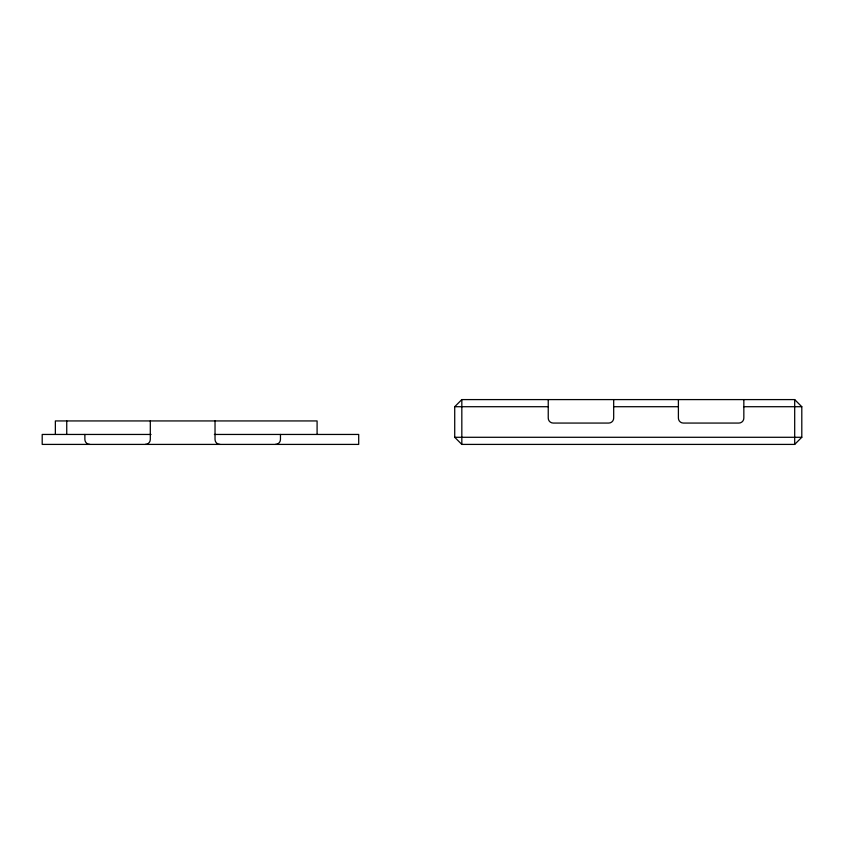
<?xml version="1.0" encoding="UTF-8"?>
<svg xmlns="http://www.w3.org/2000/svg" width="844" height="844" viewBox="0 0 844 844"><rect width="100%" height="100%" fill="white"/><g stroke="black" fill="none" stroke-linecap="round" stroke-linejoin="round"><path stroke-width="1.27" d="M454.716 406.713L461.826 399.592L794.689 399.592L801.8 406.713L801.8 437.287L794.689 444.408L461.826 444.408L454.716 437.287L454.716 406.713L548.241 406.713M613.683 406.713L678.397 406.713M743.838 406.713L801.8 406.713M151.023 434.449L42.2 434.449L42.2 444.408L358.7 444.408L358.7 434.449L214.376 434.449M454.716 437.287L801.8 437.287M794.689 399.592L794.689 444.408M743.838 399.592L743.838 418.086A4.98 4.98 0 0 1 738.859 423.066L683.376 423.066A4.98 4.98 0 0 1 678.397 418.086L678.397 399.592M613.683 399.592L613.683 418.086A4.98 4.98 0 0 1 608.703 423.066L553.221 423.066A4.98 4.98 0 0 1 548.241 418.086L548.241 399.592M461.826 399.592L461.826 444.408M317.091 434.449L317.091 420.934L55.356 420.934L55.356 434.449M280.461 434.449L280.461 439.429A4.98 4.98 0 0 1 275.482 444.408M215.03 420.934L215.03 439.429A4.98 4.98 0 0 0 220.01 444.408M150.306 420.934L150.306 439.429A4.98 4.98 0 0 1 145.326 444.408M84.875 434.449L84.875 439.429A4.98 4.98 0 0 0 89.854 444.408M66.739 420.934L66.739 434.449"/></g></svg>
